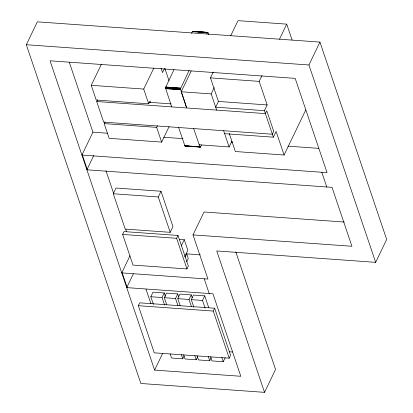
<?xml version="1.0" encoding="UTF-8"?>
<svg xmlns="http://www.w3.org/2000/svg" width="413" height="413" viewBox="0 0 413 413"><rect width="100%" height="100%" fill="white"/><g stroke="black" fill="none" stroke-linecap="round" stroke-linejoin="round"><path stroke-width="0.62" d="M171.679 106.879L165.463 87.824L173.961 69.683M191.219 70.953L181.204 91.763L186.681 107.963L180.455 88.893L189.118 70.396M26.324 44.733L37.34 21.837L319.951 42.1L386.676 239.457L375.66 262.348L216.737 250.959L264.537 392.35L140.848 383.481L26.324 44.733L308.934 64.991L375.66 262.348M150.688 102.754L150.079 100.942L148.701 103.802L96.224 100.044L91.247 85.315L101.438 64.139M96.725 101.515L265.394 113.606L266.767 110.746L273.742 131.365L272.363 134.225L103.694 122.134L96.725 101.515L97.551 99.796M69.286 62.239L92.93 132.175L81.913 155.066L327.044 172.639L295.176 78.377L50.045 60.804L154.612 370.1L240.82 376.279L212.932 293.798L126.724 287.618L133.337 273.886M169.082 126.646L161.648 142.098L109.171 138.334L104.195 123.606L105.021 121.892M93.777 155.484L86.89 169.795L332.021 187.363L351.938 246.277L193.016 234.889L204.032 211.993L344.297 222.049M148.701 103.802L143.719 89.074L153.91 67.902M164.451 68.568L162.526 72.574L161.101 68.357M113.276 193.749L116.032 188.029L161.008 191.25L172.959 226.598L170.208 232.323L125.227 229.096L113.276 193.749L158.256 196.975L170.208 232.323M191.467 33.345L192.732 31.29L207.806 32.379L208.782 34.682M161.648 142.098L156.666 127.369L157.492 125.65M206.655 33.98L207.806 32.379M122.646 234.439L124.024 231.579L177.998 235.446L188.354 266.086L186.975 268.946L133.001 265.074L122.646 234.439L176.619 238.311L186.975 268.946M224.631 133.678L273.36 137.173L264.397 110.658L215.669 107.168L218.425 101.443L210.454 77.881L213.237 72.099M230.764 35.678L238.002 20.65L286.725 24.145L292.074 39.968M130.007 255.724L121.747 272.89L207.956 279.069L193.016 234.889M158.256 196.975L161.008 191.25M216.665 110.111L211.188 93.911L214.249 87.551M201.539 144.948L200.548 146.935L200.026 147.08L193.651 128.582M138.324 305.697L139.702 302.837L214.662 308.212L230.599 355.34L229.22 358.2L154.256 352.826L138.324 305.697L213.289 311.072L229.22 358.2M176.619 238.311L177.998 235.446M153.393 304.391L150.802 296.735L153.006 292.156L164.25 292.962L165.448 296.498M264.397 110.658L267.149 104.938L259.183 81.371L261.966 75.589M279.493 39.173L286.725 24.145M181.23 245.957L184.26 239.664L179.263 239.308M199.128 144.782L229.112 146.935L231.894 141.153M164.637 305.197L162.046 297.541L164.25 292.962M166.687 304.768L164.297 297.701L166.501 293.122L177.745 293.927L178.741 296.875M184.817 256.561L187.843 250.268L184.26 239.664M185.014 257.154L186.666 253.716L188.261 258.43L186.609 261.868M177.931 305.574L175.54 298.506L177.745 293.927M180.182 305.739L177.791 298.666L179.996 294.087L191.24 294.897L192.236 297.84M154.612 370.1L162.598 353.502M191.425 306.544L189.035 299.471L191.24 294.897M193.873 307.293L191.286 299.637L193.485 295.058L204.734 295.863L208.715 307.644M273.36 137.173L276.111 131.448L284.082 155.014L235.353 151.519L229.225 133.394M308.934 64.991L319.951 42.1M205.116 308.098L202.53 300.442L204.734 295.863M170.125 353.879L171.519 358.004L182.763 358.809L184.141 355.949M284.082 155.014L305.78 109.925M213.289 311.072L214.662 308.212M183.615 354.844L185.014 358.969L196.258 359.775L197.631 356.915M197.109 355.815L198.503 359.94L209.747 360.745L211.126 357.88M210.604 356.78L211.998 360.905L223.242 361.711L225.173 357.704M264.537 392.35L275.554 369.459L235.787 251.837M185.38 146.026L184.817 145.717L178.659 127.509M192.551 31.342L207.889 32.42M192.463 31.403L207.971 32.493M192.381 31.496L207.367 32.57M192.298 31.615L207.29 32.684M210.454 77.881L259.183 81.371M165.628 86.988L180.615 88.057M165.567 87.179L180.558 88.248M165.52 87.38L180.512 88.454M165.484 87.602L180.476 88.671M165.463 87.824L180.455 88.893M165.453 88.046L180.445 89.115M165.463 88.263L180.45 89.332M165.484 88.475L180.471 89.544M165.515 88.666L180.507 89.735M91.247 85.315L143.719 89.074M181.204 91.763L211.188 93.911M218.425 101.443L267.149 104.938M148.768 102.285L171.209 103.895M104.195 123.606L156.666 127.369M92.93 132.175L107.726 133.234M163.703 137.245L183.005 138.629M231.259 142.087L232.545 142.18M287.876 146.145L318.759 148.36M184.817 145.717L199.809 146.791M184.885 145.841L200.548 146.935M184.957 145.939L200.46 147.028M185.034 146.011L200.372 147.095M186.16 253.83L200.315 254.842M150.802 296.735L162.046 297.541M164.297 297.701L175.54 298.506M177.791 298.666L189.035 299.471M191.286 299.637L202.53 300.442M229.318 351.773L232.534 352.005M192.732 31.29L193.114 31.646M321.794 172.262L326.776 186.991M223.634 130.735L229.112 146.935M164.932 68.594L169.005 80.649M204.208 278.801L209.184 293.529M221.848 357.586L223.242 361.711M208.353 356.62L209.747 360.745M194.864 355.65L196.258 359.775M181.369 354.684L182.763 358.809M105.95 170.693L113.787 193.878M125.753 229.256L126.574 231.698M146.006 289.167L150.962 303.829M82.326 154.901L87.277 169.547M122.15 272.699L127.106 287.35"/></g></svg>
